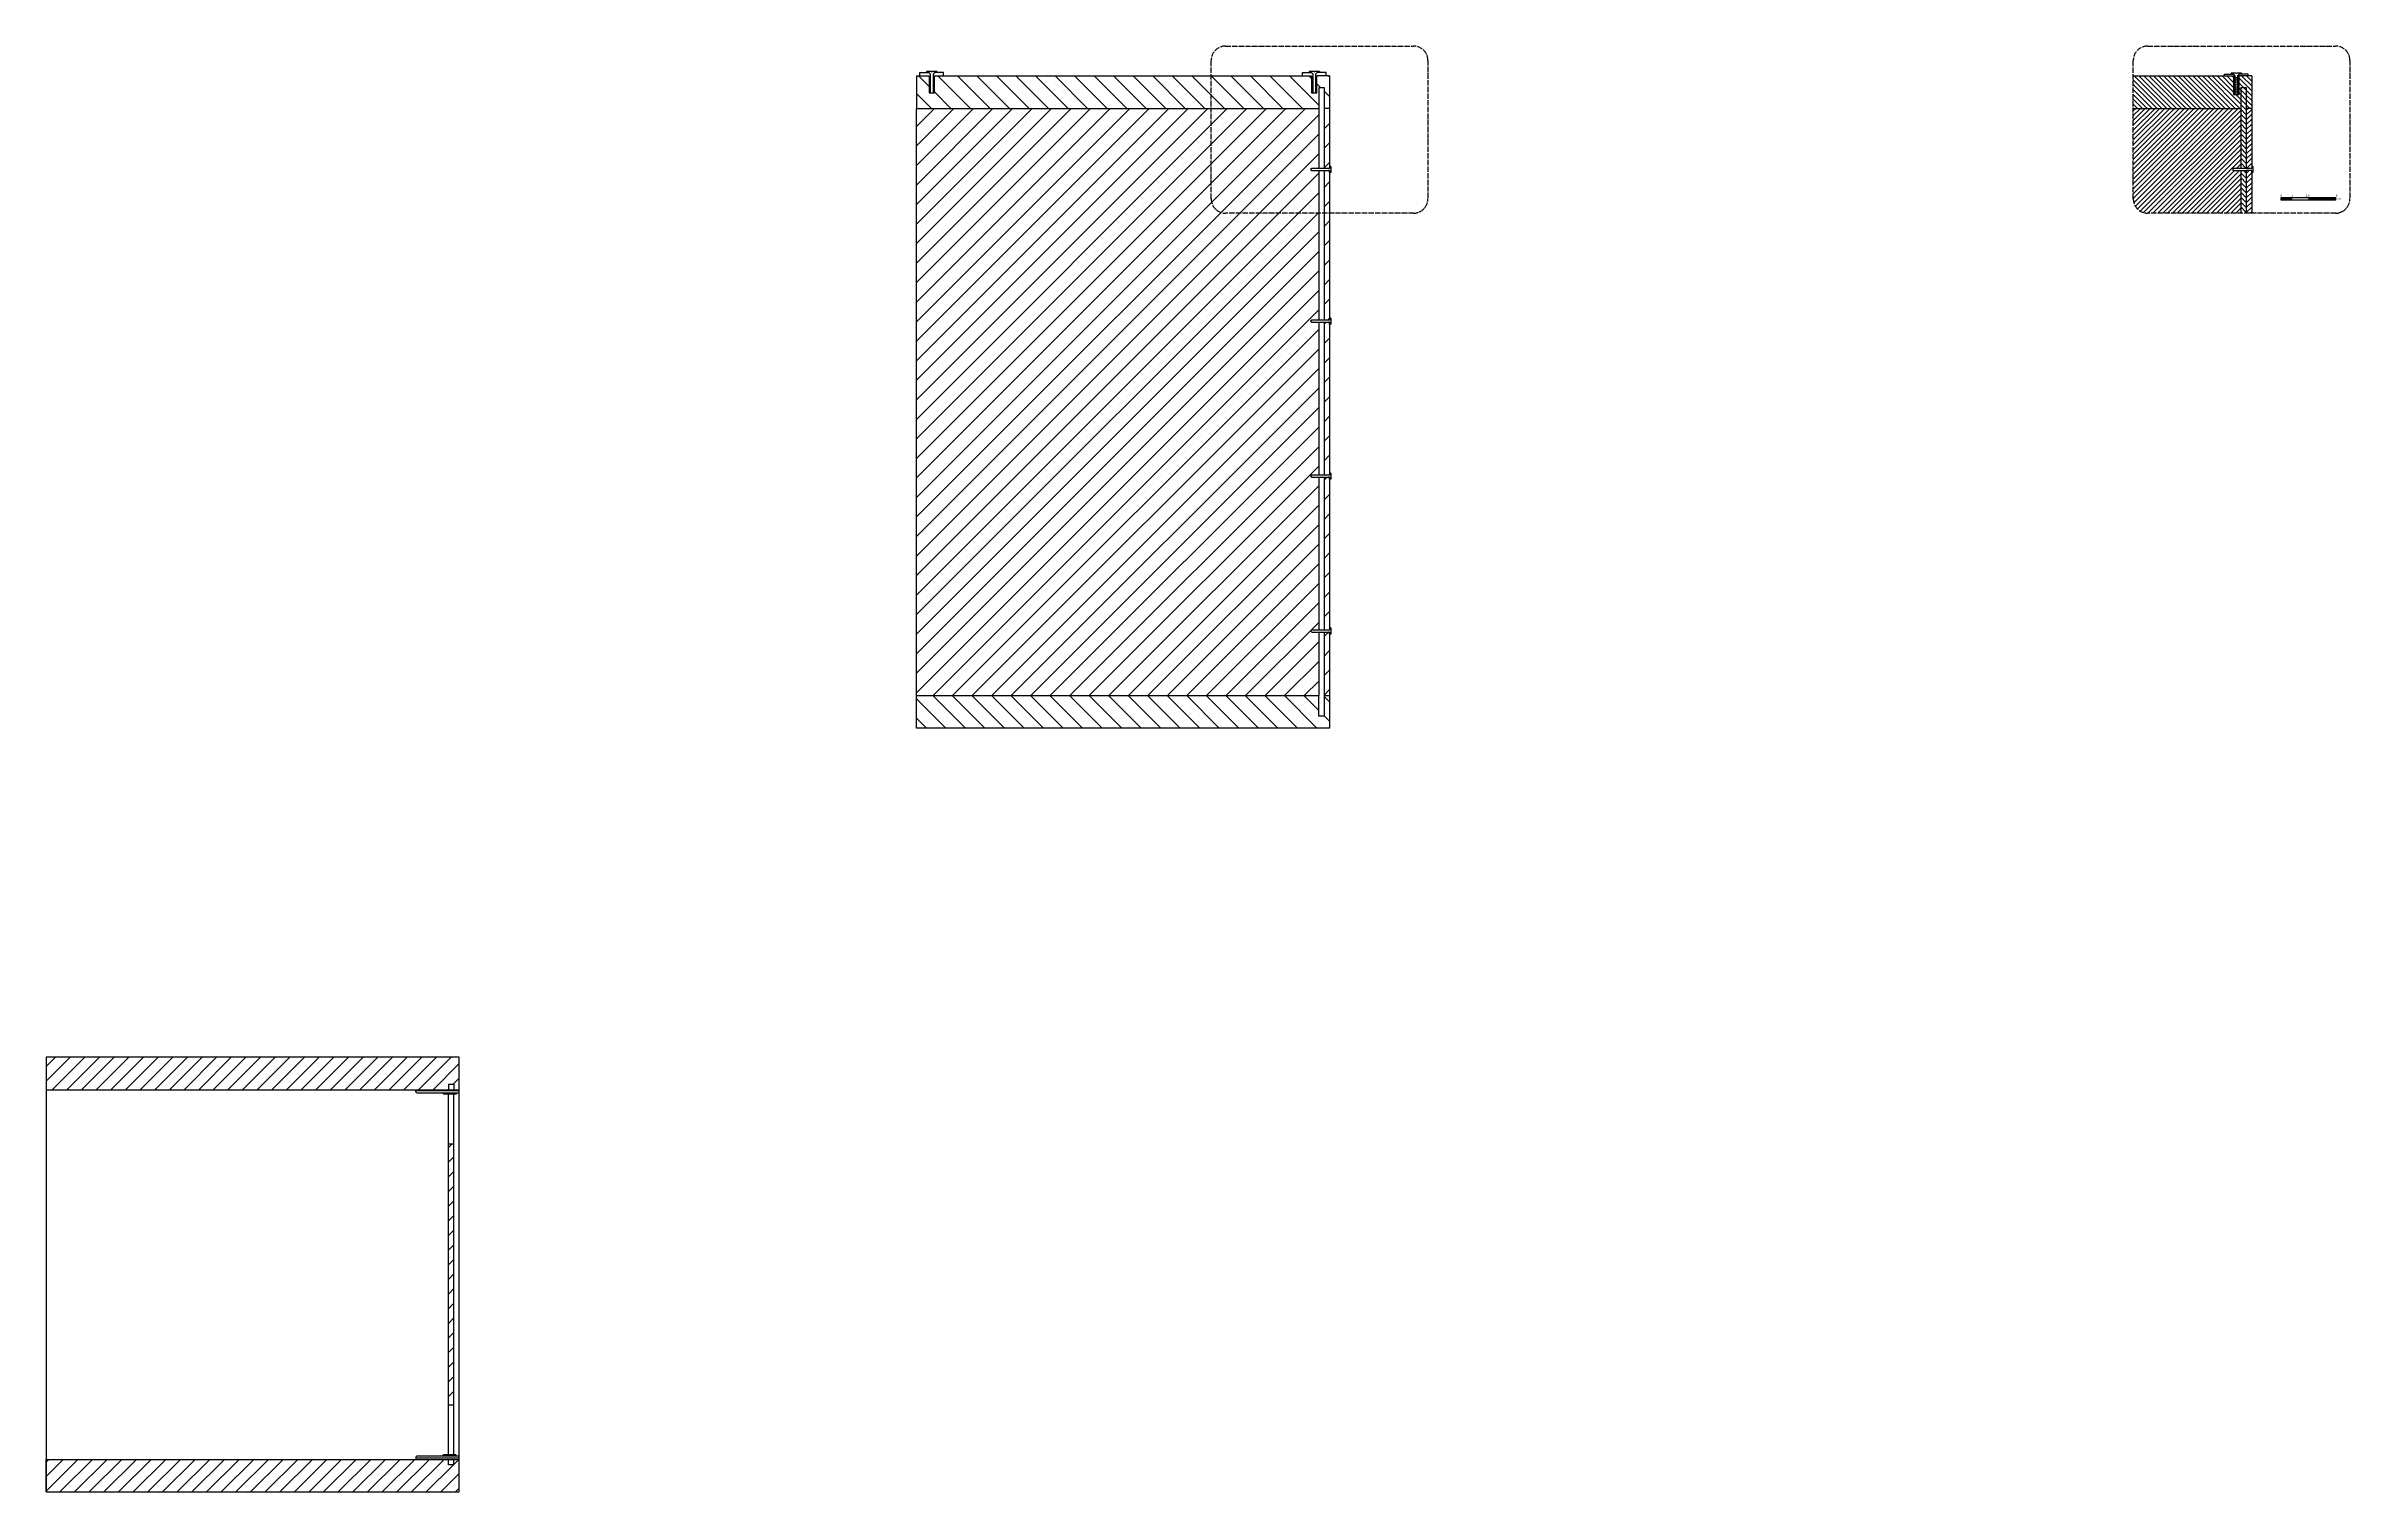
# Model space of a CAD drawing. Header units: millimetres. Extents: x -1061 to 8262, y 78 to 3828.
# Drawn here: x 6144 to 8262, y 908 to 2238 of the extents above; entities that cross this region are included whole.
import ezdxf
from ezdxf.enums import TextEntityAlignment as Align

# ---------------------------------------------------------------- set-up
doc = ezdxf.new("R2010")
doc.units = ezdxf.units.MM
doc.linetypes.add('ACAD_ISO04W100', pattern=[30, 24, -3, 0, -3])
for name, color, linetype in [('A-ANNO-SYMB', 3, 'Continuous'), ('G-ANNO-TEXT', 3, 'Continuous'), ('G-ANNO-TTLB', 3, 'Continuous'), ('IF-DETL', 4, 'Continuous'), ('IF-FURN', 7, 'Continuous'), ('Layer2', 8, 'Continuous'), ('linee sezione', 3, 'ACAD_ISO04W100')]:
    doc.layers.add(name, color=color, linetype=linetype)
doc.styles.add('E-ARIAL', font='arial.ttf')
pattern_1 = [(45, (-1293.643, -1224.641), (-8.980256, 8.980256), [])]

msp = doc.modelspace()

# ---------------------------------------------------------------- hatches: boundary and pattern name
at = {"layer": 'IF-DETL'}
h = msp.add_hatch(dxfattribs=at)
h.set_pattern_fill('ANSI31', color=256, angle=90)
h.set_pattern_definition([(135, (-1293.6433, -1224.6407), (-2.245064, -2.245064), [])])
h.paths.add_polyline_path([(8167, 2199.6), (8163, 2199.6), (8162, 2199.6), (8162, 2125), (8167, 2125)])
h.paths.add_polyline_path([(8162, 2083.9), (8167, 2083.9), (8167, 2123.1), (8162, 2123.1)])
h = msp.add_hatch(dxfattribs=at)
h.set_pattern_fill('ANSI31', color=256, scale=4)
h.set_pattern_definition(pattern_1)
h.paths.add_polyline_path([(7314, 2180.2), (6944, 2180.2), (6944, 1640.2), (7314, 1640.2)])
h = msp.add_hatch(dxfattribs=at)
h.set_pattern_fill('ANSI31', color=256, scale=4)
h.set_pattern_definition(pattern_1)
h.paths.add_polyline_path([(7324, 1698.6), (7322.9, 1698.6), (7319, 1698.6), (7319, 1640.2), (7324, 1640.2)])
h.paths.add_polyline_path([(7319, 1985.5), (7324, 1985.5), (7324, 2180.2), (7319, 2180.2)])
h.paths.add_polyline_path([(7322.9, 1841.1), (7319, 1841.1), (7319, 1700.5), (7324, 1700.5), (7324, 1841.1)])
h = msp.add_hatch(dxfattribs=at)
h.set_pattern_fill('ANSI31', color=256, scale=4)
h.set_pattern_definition(pattern_1)
h.paths.add_polyline_path([(7324, 1983.6), (7322.9, 1983.6), (7319, 1983.6), (7319, 1843), (7324, 1843), (7324, 1844.9)])
h = msp.add_hatch(dxfattribs=at)
h.set_pattern_fill('ANSI31', color=256, scale=4, angle=90)
h.set_pattern_definition([(135, (-1293.643, -1224.641), (-8.980256, -8.980256), [])])
h.paths.add_polyline_path([(7314, 1627.7), (7314, 1640.2), (6944, 1640.2), (6944, 1610.2), (7324, 1610.2), (7324, 1625.8), (7324, 1640.2), (7319, 1640.2), (7319, 1627.7), (7319, 1621.4), (7314, 1621.4)])
at = {"layer": 'IF-FURN'}
h = msp.add_hatch(dxfattribs=at)
h.set_pattern_fill('ANSI31', color=256, scale=3)
h.set_pattern_definition([(45, (2696.371, -19.943), (-6.735192, 6.735192), [])])
h.paths.add_polyline_path([(6523.6, 907.7), (6523.6, 937.7), (6518.6, 937.7), (6518.6, 932.7), (6513.6, 932.7), (6513.6, 937.7), (6143.6, 937.7), (6143.6, 907.7)])
h.paths.add_polyline_path([(6513.6, 1277.7), (6513.6, 1282.7), (6518.6, 1282.7), (6518.6, 1277.7), (6523.6, 1277.7), (6523.6, 1307.7), (6143.6, 1307.7), (6143.6, 1277.7)])
h.paths.add_polyline_path([(6518.6, 1227.7), (6513.6, 1227.7), (6513.6, 987.7), (6518.6, 987.7)])

# ---------------------------------------------------------------- linework, layer by layer
at = {"layer": 'A-ANNO-SYMB'}
for p, q in [((8199.1, 2097.1), (8209.1, 2097.1)), ((8224.1, 2097.1), (8249.1, 2097.1))]:
    msp.add_line(p, q, dxfattribs=at)
msp.add_lwpolyline([(8199.1, 2098.4), (8249.1, 2098.4), (8249.1, 2095.9), (8199.1, 2095.9)], close=True, dxfattribs=at)
at = {"layer": 'G-ANNO-TTLB', "const_width": 0.18}
for points in [[(8199.1, 2095.9), (8199.1, 2098.4)], [(8209.1, 2098.4), (8209.1, 2095.9)], [(8224.1, 2098.4), (8224.1, 2095.9)]]:
    msp.add_lwpolyline(points, dxfattribs=at)
at = {"layer": 'G-ANNO-TTLB'}
msp.add_lwpolyline([(8249.1, 2098.4, 0.48, 0.48, 0), (8249.1, 2095.9, 0.48, 0.48, 0)], format="xyseb", dxfattribs=at)
at = {"layer": 'IF-DETL', "linetype": 'Continuous'}
for p, q in [((6944, 2210.2), (6944, 2210.2)), ((6955.6, 2200.4), (6945.8, 2210.2)), ((6993.8, 2180.2), (6963.8, 2210.2)), ((7011.7, 2180.2), (6981.7, 2210.2)), ((7029.7, 2180.2), (6999.7, 2210.2)), ((7047.6, 2180.2), (7017.6, 2210.2)), ((7065.6, 2180.2), (7035.6, 2210.2)), ((7083.6, 2180.2), (7053.6, 2210.2)), ((7101.5, 2180.2), (7071.5, 2210.2)), ((7119.5, 2180.2), (7089.5, 2210.2)), ((7137.4, 2180.2), (7107.4, 2210.2)), ((7155.4, 2180.2), (7125.4, 2210.2)), ((7173.4, 2180.2), (7143.4, 2210.2)), ((7191.3, 2180.2), (7161.3, 2210.2)), ((7209.3, 2180.2), (7179.3, 2210.2)), ((7227.2, 2180.2), (7197.2, 2210.2)), ((7245.2, 2180.2), (7215.2, 2210.2)), ((7263.2, 2180.2), (7233.2, 2210.2)), ((7281.1, 2180.2), (7251.1, 2210.2)), ((7299.1, 2180.2), (7269.1, 2210.2)), ((7314, 2183.3), (7287.1, 2210.2)), ((7307.4, 2207.8), (7305, 2210.2)), ((7324, 2209.2), (7323, 2210.2)), ((8089.4, 2180.2), (8063.1, 2206.5)), ((8093.8, 2180.2), (8063.8, 2210.2)), ((8098.3, 2180.2), (8068.3, 2210.2)), ((8102.8, 2180.2), (8072.8, 2210.2)), ((8107.3, 2180.2), (8077.3, 2210.2)), ((8111.8, 2180.2), (8081.8, 2210.2)), ((8116.3, 2180.2), (8086.3, 2210.2)), ((8120.8, 2180.2), (8090.8, 2210.2)), ((8125.3, 2180.2), (8095.3, 2210.2)), ((8129.8, 2180.2), (8099.8, 2210.2)), ((8134.3, 2180.2), (8104.3, 2210.2)), ((8138.7, 2180.2), (8108.7, 2210.2)), ((8143.2, 2180.2), (8113.2, 2210.2)), ((8147.7, 2180.2), (8117.7, 2210.2)), ((8152.2, 2180.2), (8122.2, 2210.2)), ((8156.7, 2180.2), (8126.7, 2210.2)), ((8161.2, 2180.2), (8131.2, 2210.2)), ((8162, 2184), (8135.7, 2210.2)), ((8155.3, 2195.1), (8140.2, 2210.2)), ((8155.3, 2199.6), (8144.7, 2210.2)), ((8155.3, 2204.1), (8149.2, 2210.2)), ((8155.3, 2208.6), (8153.6, 2210.2)), ((8172, 2196.4), (8160.4, 2208)), ((8164.3, 2199.6), (8160.4, 2203.5)), ((8172, 2200.9), (8162.6, 2210.2)), ((8172, 2205.4), (8167.1, 2210.2)), ((8172, 2209.9), (8171.6, 2210.2)), ((6957.8, 2180.2), (6944, 2194.1)), ((6975.8, 2180.2), (6960.6, 2195.4)), ((7315.7, 2199.6), (7312.4, 2202.8)), ((7324, 2191.2), (7319, 2196.2)), ((8084.9, 2180.2), (8063.1, 2202.1)), ((8080.4, 2180.2), (8063.1, 2197.6)), ((8075.9, 2180.2), (8063.1, 2193.1)), ((8071.4, 2180.2), (8063.1, 2188.6)), ((8066.9, 2180.2), (8063.1, 2184.1)), ((8162, 2188.5), (8157.4, 2193)), ((8162, 2197.4), (8160.4, 2199)), ((8162, 2193), (8160.4, 2194.5)), ((8172, 2191.9), (8167, 2196.9)), ((8172, 2187.4), (8167, 2192.4)), ((8172, 2183), (8167, 2188)), ((8170.2, 2180.2), (8167, 2183.5)), ((8063.1, 2178.2), (8065.2, 2180.2)), ((8063.1, 2173.7), (8069.6, 2180.2)), ((8063.1, 2169.2), (8074.1, 2180.2)), ((8063.1, 2164.7), (8078.6, 2180.2)), ((8063.1, 2160.2), (8083.1, 2180.2)), ((8063.1, 2155.7), (8087.6, 2180.2)), ((8063.1, 2151.2), (8092.1, 2180.2)), ((8063.1, 2146.7), (8096.6, 2180.2)), ((8063.1, 2142.2), (8101.1, 2180.2)), ((8063.1, 2137.7), (8105.6, 2180.2)), ((8063.1, 2133.3), (8110.1, 2180.2)), ((8063.1, 2128.8), (8114.5, 2180.2)), ((8063.1, 2124.3), (8119, 2180.2)), ((8063.1, 2119.8), (8123.5, 2180.2)), ((8063.1, 2115.3), (8128, 2180.2)), ((8063.1, 2110.8), (8132.5, 2180.2)), ((8063.1, 2106.3), (8137, 2180.2)), ((8063.1, 2101.8), (8141.5, 2180.2)), ((8063.1, 2097.3), (8146, 2180.2)), ((8063.6, 2093.4), (8150.5, 2180.2)), ((8065, 2090.3), (8155, 2180.2)), ((8067, 2087.8), (8159.4, 2180.2)), ((8069.5, 2085.8), (8162, 2178.3)), ((8072.6, 2084.4), (8162, 2173.8)), ((8076.6, 2083.9), (8162, 2169.3)), ((8081.1, 2083.9), (8162, 2164.8)), ((8167, 2178.8), (8168.4, 2180.2)), ((8167, 2174.3), (8172, 2179.3)), ((8167, 2169.8), (8172, 2174.8)), ((8167, 2165.3), (8172, 2170.3)), ((8167, 2160.8), (8172, 2165.8)), ((8167, 2156.3), (8172, 2161.3)), ((8085.6, 2083.9), (8162, 2160.3)), ((8090.1, 2083.9), (8162, 2155.8)), ((8094.6, 2083.9), (8162, 2151.3)), ((8099, 2083.9), (8162, 2146.8)), ((8103.5, 2083.9), (8162, 2142.3)), ((8167, 2151.8), (8172, 2156.8)), ((8167, 2147.3), (8172, 2152.3)), ((8167, 2142.9), (8172, 2147.9)), ((8167, 2138.4), (8172, 2143.4)), ((8108, 2083.9), (8162, 2137.9)), ((8112.5, 2083.9), (8162, 2133.4)), ((8117, 2083.9), (8156.2, 2123.1)), ((8121.5, 2083.9), (8160.7, 2123.1)), ((8126, 2083.9), (8162, 2119.9)), ((8158.1, 2125), (8162, 2128.9)), ((8167, 2133.9), (8172, 2138.9)), ((8167, 2129.4), (8172, 2134.4)), ((8167, 2120.4), (8169.7, 2123.1)), ((8167, 2115.9), (8172, 2120.9)), ((8167.1, 2125), (8172, 2129.9)), ((8171.6, 2125), (8172, 2125.4)), ((8130.5, 2083.9), (8162, 2115.4)), ((8135, 2083.9), (8162, 2110.9)), ((8139.5, 2083.9), (8162, 2106.4)), ((8143.9, 2083.9), (8162, 2101.9)), ((8167, 2111.4), (8172, 2116.4)), ((8167, 2106.9), (8172, 2111.9)), ((8167, 2102.4), (8172, 2107.4)), ((8167, 2098), (8172, 2103)), ((8167, 2093.5), (8172, 2098.5)), ((8148.4, 2083.9), (8162, 2097.4)), ((8152.9, 2083.9), (8162, 2093)), ((8157.4, 2083.9), (8162, 2088.5)), ((8161.9, 2083.9), (8162, 2084)), ((8167, 2089), (8172, 2094)), ((8167, 2084.5), (8172, 2089.5)), ((8170.9, 2083.9), (8172, 2085))]:
    msp.add_line(p, q, dxfattribs=at)
at = {"layer": 'IF-FURN'}
for p, q in [((6944, 2210.2), (6955.6, 2210.2)), ((6944, 2210.2), (6944, 2180.2)), ((6955.6, 2210.2), (6955.6, 2194.5)), ((6960.6, 2194.5), (6960.6, 2210.2)), ((6960.6, 2210.2), (7307.4, 2210.2)), ((7307.4, 2210.2), (7307.4, 2194.5)), ((7324, 2210.2), (7312.4, 2210.2)), ((7312.4, 2194.5), (7312.4, 2210.2)), ((7324, 2210.2), (7324, 2180.2)), ((8063.1, 2210.2), (8155.3, 2210.2)), ((8155.3, 2210.2), (8155.3, 2193)), ((8172, 2210.2), (8160.4, 2210.2)), ((8160.4, 2193), (8160.4, 2210.2)), ((8172, 2210.2), (8172, 2125)), ((6955.6, 2194.5), (6960.6, 2194.5)), ((7307.4, 2194.5), (7312.4, 2194.5)), ((7314, 2199.6), (7319, 2199.6)), ((7314, 2199.6), (7314, 2125)), ((7319, 2199.6), (7319, 2125)), ((8155.3, 2193), (8160.4, 2193)), ((8162, 2199.6), (8167, 2199.6)), ((8162, 2199.6), (8162, 2125)), ((8167, 2199.6), (8167, 2125)), ((6944, 1640.2), (6944, 2180.2)), ((6944, 2180.2), (7314, 2180.2)), ((7324, 2180.2), (7319, 2180.2)), ((7324, 2180.2), (7324, 2125)), ((8063.1, 2180.2), (8162, 2180.2)), ((8172, 2180.2), (8167, 2180.2)), ((7307.5, 2125), (7306.3, 2124.1)), ((7306.3, 2124.1), (7307.5, 2123.1)), ((7314, 2123.1), (7314, 1985.5)), ((7319, 2123.1), (7319, 1985.5)), ((7324, 2123.1), (7322.9, 2123.1)), ((7324, 2121.3), (7324, 2123.1)), ((7324, 2123.1), (7324, 1985.5)), ((8155.5, 2125), (8154.2, 2124.1)), ((8154.2, 2124.1), (8155.5, 2123.1)), ((8167, 2125), (8155.5, 2125)), ((8155.5, 2123.1), (8162, 2123.1)), ((8162, 2123.1), (8162, 2083.9)), ((8162, 2123.1), (8167, 2123.1)), ((8172, 2125), (8167, 2125)), ((8167, 2123.1), (8167, 2083.9)), ((8172, 2123.1), (8167, 2123.1)), ((8172, 2121.3), (8172, 2123.1)), ((8172, 2123.1), (8172, 2083.9)), ((7307.5, 1985.5), (7306.3, 1984.6)), ((7306.3, 1984.6), (7307.5, 1983.6)), ((7314, 1983.6), (7314, 1843)), ((7319, 1983.6), (7319, 1843)), ((7324, 1983.6), (7322.9, 1983.6)), ((7324, 1981.8), (7324, 1983.6)), ((7324, 1983.6), (7324, 1843)), ((7324, 1844.9), (7324, 1843)), ((7307.5, 1843), (7306.3, 1842.1)), ((7306.3, 1842.1), (7307.5, 1841.1)), ((7314, 1841.1), (7314, 1700.5)), ((7319, 1841.1), (7319, 1700.5)), ((7324, 1841.1), (7322.9, 1841.1)), ((7324, 1839.3), (7324, 1841.1)), ((7324, 1841.1), (7324, 1700.5)), ((7307.5, 1700.5), (7306.3, 1699.6)), ((7306.3, 1699.6), (7307.5, 1698.6)), ((7314, 1698.6), (7314, 1640.2)), ((7319, 1698.6), (7319, 1645.2)), ((7324, 1698.6), (7322.9, 1698.6)), ((7324, 1696.8), (7324, 1698.6)), ((7324, 1698.6), (7324, 1640.2)), ((6944, 1610.2), (6944, 1640.2)), ((6944, 1640.2), (7314, 1640.2)), ((7314, 1627.7), (7314, 1640.2)), ((7319, 1645.2), (7319, 1640.2)), ((7319, 1640.2), (7319, 1627.7)), ((7319, 1640.2), (7324, 1640.2)), ((7324, 1640.2), (7324, 1610.2)), ((7324, 1610.2), (6944, 1610.2)), ((7314, 1621.4), (7314, 1627.7)), ((7319, 1621.4), (7314, 1621.4)), ((7319, 1627.7), (7319, 1621.4)), ((7324, 1625.8), (7324, 1610.2)), ((6523.6, 1307.7), (6143.6, 1307.7)), ((6143.6, 1307.7), (6143.6, 907.7)), ((6143.6, 1307.7), (6143.6, 1277.7)), ((6523.6, 907.7), (6523.6, 1307.7)), ((6143.6, 1277.7), (6523.6, 1277.7)), ((6483.6, 1275.7), (6483.6, 1277.7)), ((6523.6, 1276.7), (6483.6, 1276.7)), ((6484.6, 1274.7), (6522.6, 1274.7)), ((6509.5, 1273.6), (6507.8, 1274.8)), ((6520.5, 1273.6), (6509.5, 1273.6)), ((6513.6, 1282.7), (6518.6, 1282.7)), ((6513.6, 1282.7), (6513.6, 1277.7)), ((6513.6, 941.9), (6513.6, 1273.6)), ((6518.6, 1282.7), (6518.6, 1277.7)), ((6518.6, 941.9), (6518.6, 1273.6)), ((6521.5, 1274.7), (6520.5, 1273.6)), ((6523.6, 1277.7), (6523.6, 1277.7)), ((6518.6, 1227.7), (6513.6, 1227.7)), ((6518.6, 987.7), (6513.6, 987.7)), ((6143.6, 907.7), (6143.6, 937.7)), ((6143.6, 937.7), (6523.6, 937.7)), ((6483.6, 939.7), (6483.6, 937.7)), ((6523.6, 938.7), (6483.6, 938.7)), ((6522.6, 940.7), (6484.6, 940.7)), ((6509.5, 941.9), (6507.8, 940.7)), ((6520.5, 941.9), (6509.5, 941.9)), ((6513.6, 932.7), (6513.6, 937.7)), ((6518.6, 932.7), (6513.6, 932.7)), ((6518.6, 932.7), (6518.6, 937.7)), ((6521.5, 940.7), (6520.5, 941.9)), ((6143.6, 907.7), (6523.6, 907.7))]:
    msp.add_line(p, q, dxfattribs=at)
for points in [[(7324, 2125), (7307.5, 2125)], [(7307.5, 2123.1), (7322.9, 2123.1)], [(7324, 1985.5), (7307.5, 1985.5)], [(7307.5, 1983.6), (7322.9, 1983.6)], [(7324, 1843), (7307.5, 1843)], [(7307.5, 1841.1), (7322.9, 1841.1)], [(7324, 1700.5), (7307.5, 1700.5)], [(7307.5, 1698.6), (7322.9, 1698.6)]]:
    msp.add_lwpolyline(points, dxfattribs=at)
for centre, start, end in [((6485.1, 1276.2), 198.4349, 251.5651), ((6522.1, 1276.2), 288.4349, 341.5651), ((6485.1, 939.2), 108.4349, 161.5651), ((6522.1, 939.2), 18.4349, 71.5651)]:
    msp.add_arc(centre, 1.58, start, end, dxfattribs=at)
at = {"layer": 'Layer2'}
for p, q in [((6947.3, 2213.2), (6955.5, 2213.2)), ((6947.3, 2210.2), (6947.3, 2213.2)), ((6953.4, 2214.2), (6953.4, 2213.2)), ((6955.5, 2213.2), (6956.7, 2212.1)), ((6958.1, 2213.7), (6957.6, 2214.2)), ((6958.6, 2214.2), (6958.1, 2213.7)), ((6960.7, 2213.2), (6959.6, 2212.1)), ((6962.8, 2213.2), (6960.7, 2213.2)), ((6968.9, 2213.2), (6960.7, 2213.2)), ((6962.8, 2214.2), (6962.8, 2213.2)), ((6968.9, 2210.2), (6968.9, 2213.2)), ((7299.1, 2213.2), (7307.3, 2213.2)), ((7299.1, 2210.2), (7299.1, 2213.2)), ((7305.2, 2214.2), (7305.2, 2213.2)), ((7307.3, 2213.2), (7308.5, 2212.1)), ((7309.9, 2213.7), (7309.4, 2214.2)), ((7310.4, 2214.2), (7309.9, 2213.7)), ((7312.5, 2213.2), (7311.4, 2212.1)), ((7314.6, 2213.2), (7312.5, 2213.2)), ((7320.7, 2213.2), (7312.5, 2213.2)), ((7314.6, 2214.2), (7314.6, 2213.2)), ((7320.7, 2210.2), (7320.7, 2213.2)), ((8147.1, 2211.7), (8155.3, 2211.7)), ((8147.1, 2210.2), (8147.1, 2211.7)), ((8153.2, 2212.7), (8153.2, 2211.7)), ((8155.3, 2211.7), (8156.4, 2210.6)), ((8155.3, 2210.2), (8156.4, 2210.2)), ((8160.4, 2207.8), (8155.3, 2209.2)), ((8160.4, 2206.2), (8155.3, 2207.7)), ((8160.4, 2204.6), (8155.3, 2206.1)), ((8160.4, 2204.6), (8155.3, 2206.1)), ((8160.4, 2203.1), (8155.3, 2204.5)), ((8160.4, 2203.1), (8155.3, 2204.5)), ((8157.9, 2212.2), (8157.3, 2212.7)), ((8158.4, 2212.7), (8157.9, 2212.2)), ((8160.5, 2211.7), (8159.3, 2210.6)), ((8159.3, 2210.2), (8160.4, 2210.2)), ((8162.5, 2211.7), (8160.5, 2211.7)), ((8168.6, 2211.7), (8160.5, 2211.7)), ((8162.5, 2212.7), (8162.5, 2211.7)), ((8168.6, 2210.2), (8168.6, 2211.7)), ((6956.7, 2194.5), (6959.6, 2194.5)), ((8160.4, 2201.5), (8155.3, 2203)), ((8160.4, 2200), (8155.3, 2201.4)), ((8160.4, 2198.4), (8155.3, 2199.9)), ((8160.4, 2196.8), (8155.3, 2198.3)), ((8160.4, 2195.3), (8155.3, 2196.7)), ((8160.4, 2195.3), (8155.3, 2196.7)), ((8160.4, 2193.7), (8155.3, 2195.2)), ((8156.4, 2193), (8159.3, 2193)), ((7325, 2126.9), (7324, 2126.9)), ((7325, 2121.3), (7324, 2121.3)), ((7325, 2126.9), (7325, 2121.3)), ((8172.9, 2126.9), (8172, 2126.9)), ((8172.9, 2121.3), (8172, 2121.3)), ((8172.9, 2126.9), (8172.9, 2121.3)), ((7325, 1987.4), (7324, 1987.4)), ((7325, 1981.8), (7324, 1981.8)), ((7325, 1987.4), (7325, 1981.8)), ((7325, 1844.9), (7324, 1844.9)), ((7325, 1844.9), (7325, 1839.3)), ((7325, 1839.3), (7324, 1839.3)), ((7325, 1702.4), (7324, 1702.4)), ((7325, 1696.8), (7324, 1696.8)), ((7325, 1702.4), (7325, 1696.8))]:
    msp.add_line(p, q, dxfattribs=at)
for points in [[(6957.6, 2214.2), (6953.4, 2214.2)], [(6956.7, 2212.1), (6956.7, 2194.5)], [(6962.8, 2214.2), (6958.6, 2214.2)], [(6959.6, 2194.5), (6959.6, 2212.1)], [(7309.4, 2214.2), (7305.2, 2214.2)], [(7308.5, 2212.1), (7308.5, 2194.5)], [(7314.6, 2214.2), (7310.4, 2214.2)], [(7311.4, 2194.5), (7311.4, 2212.1)], [(8157.3, 2212.7), (8153.2, 2212.7)], [(8156.4, 2210.6), (8156.4, 2193)], [(8162.5, 2212.7), (8158.4, 2212.7)], [(8159.3, 2193), (8159.3, 2210.6)]]:
    msp.add_lwpolyline(points, dxfattribs=at)
at = {"layer": 'linee sezione', "ltscale": 0.2}
for points in [[(7228.3, 2237.6), (7401.2, 2237.6, -0.414214), (7414.4, 2224.4), (7414.4, 2097.1, -0.414214), (7401.2, 2083.9), (7228.3, 2083.9, -0.414214), (7215.1, 2097.1), (7215.1, 2224.4, -0.414214)], [(8076.2, 2237.6), (8249.1, 2237.6, -0.414214), (8262.3, 2224.4), (8262.3, 2097.1, -0.414214), (8249.1, 2083.9), (8076.2, 2083.9, -0.414214), (8063.1, 2097.1), (8063.1, 2224.4, -0.414214)]]:
    msp.add_lwpolyline(points, format="xyb", close=True, dxfattribs=at)

# ---------------------------------------------------------------- texts
at = {"layer": 'G-ANNO-TEXT', "style": 'E-ARIAL'}
msp.add_text('0', height=1.8, dxfattribs=at).set_placement((8199.2, 2100.9), align=Align.TOP_CENTER)
for s, p in [('1', (8208.5, 2099.1)), ('2.5', (8221.6, 2099.1))]:
    msp.add_text(s, height=1.8, dxfattribs=at).set_placement(p)
for s, p in [('5', (8250.7, 2099.1)), ('cm', (8254.2, 2096.2))]:
    msp.add_text(s, height=1.8, dxfattribs=at).set_placement(p, align=Align.RIGHT)

doc.saveas('drawing.dxf')
